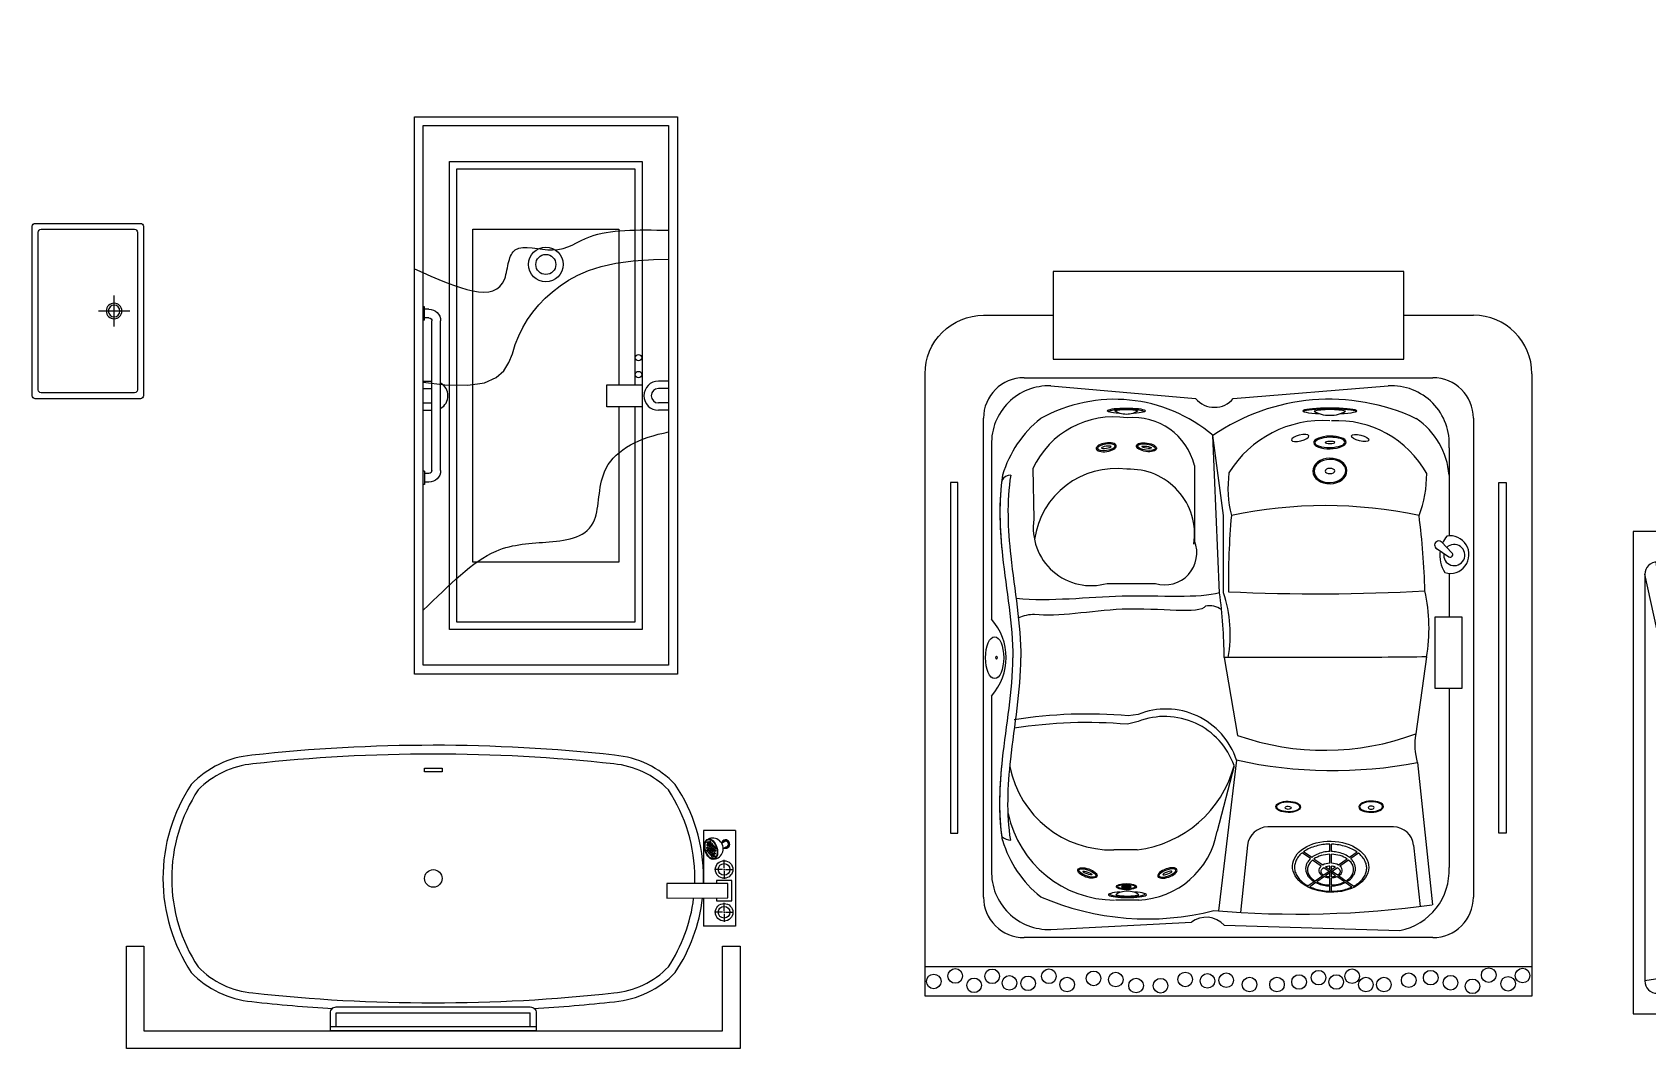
# Model space of a CAD drawing. Header units: millimetres. Extents: x 14385 to 129787, y 107826 to 186798.
# Drawn here: x 60319 to 65846, y 142706 to 146201 of the extents above; entities that cross this region are included whole.
import ezdxf

# ---------------------------------------------------------------- set-up
doc = ezdxf.new("R2010")
doc.units = ezdxf.units.MM
doc.header["$LTSCALE"] = 1000
doc.layers.add('FF-FIXT', color=31, linetype='Continuous')

# ---------------------------------------------------------------- blocks, each defined once
blk = doc.blocks.new('A$C73E2664A')
at = {"color": 8}
for p, q in [((0, -46.7), (0, -153.3)), ((-53.3, -100), (53.3, -100))]:
    blk.add_line(p, q, dxfattribs=at)
for points in [[(-290, -380), (290, -380, 0.414214), (300, -370), (300, -10, 0.414214), (290, 0), (-290, 0, 0.414214), (-300, -10), (-300, -370, 0.414214)], [(-270, -360), (270, -360, 0.414214), (280, -350), (280, -30, 0.414214), (270, -20), (-270, -20, 0.414214), (-280, -30), (-280, -350, 0.414214)]]:
    blk.add_lwpolyline(points, format="xyb", close=True)
for radius in [26.7, 20]:
    blk.add_circle((0, -100), radius, dxfattribs=at)
blk = doc.blocks.new('A$C255B5B22')
at = {"color": 33, "linetype": 'Continuous'}
for p, q in [((-307.7, -234, 0), (-341, 22)), ((276.8, -234, 0), (303, 22)), ((-327.7, -254, 0), (-379.5, -20)), ((296.8, -254, 0), (345, -20)), ((-327.7, -1404, 0), (-379.5, -1412)), ((-307.7, -1424, 0), (-341, -1454)), ((-31, -1613.7), (-31, -1393.7)), ((-7, -1613.7), (-7, -1393.7)), ((96, -1589.1), (96, -1388.2)), ((126, -1589.1), (126, -1388.2)), ((276.8, -1424, 0), (303, -1454)), ((296.8, -1404, 0), (345, -1412)), ((-31, -1593.7), (-94, -1593.7)), ((-31, -1553.4), (-80.8, -1553.4)), ((-31, -1571.4), (-80.8, -1571.4)), ((56, -1593.7), (-7, -1593.7)), ((99, -1604.7), (99, -1592.4)), ((123, -1604.7), (123, -1592.4)), ((-94, -1606.7), (-112, -1606.7)), ((-94, -1620.7), (-112, -1620.7)), ((56, -1633.7), (-94, -1633.7)), ((56, -1606.7), (74, -1606.7)), ((56, -1620.7), (74, -1620.7))]:
    blk.add_line(p, q, dxfattribs=at)
at = {"color": 39, "linetype": 'Continuous'}
for p, q in [((-19, -1254), (-19, -1374)), ((41, -1314), (-79, -1314))]:
    blk.add_line(p, q, dxfattribs=at)
blk.add_lwpolyline([(381, -1524), (381, 126), (-419, 126), (-419, -1524), (381, -1524)], close=True)
at = {"color": 33, "linetype": 'Continuous'}
blk.add_lwpolyline([(345, -1412), (345, -20, 0.414214), (303, 22), (-337.5, 22, 0.414214), (-379.5, -20), (-379.5, -1412, 0.414214), (-337.5, -1454), (303, -1454, 0.414214)], format="xyb", close=True, dxfattribs=at)
at = {"color": 33, "linetype": 'Continuous', "elevation": 0}
blk.add_lwpolyline([(276.8, -234), (-307.7, -234, 0.414214), (-327.7, -254), (-327.7, -1404, 0.414214), (-307.7, -1424), (276.8, -1424, 0.414214), (296.8, -1404), (296.8, -254, 0.414214)], format="xyb", close=True, dxfattribs=at)
at = {"color": 33, "linetype": 'Continuous'}
blk.add_lwpolyline([(345, -829), (365, -829), (365, -729), (345, -729)], dxfattribs=at)
for points in [[(-184, -1604.7), (-184, -1622.7), (-112, -1622.7), (-112, -1604.7)], [(146, -1604.7), (146, -1622.7), (74, -1622.7), (74, -1604.7)]]:
    blk.add_lwpolyline(points, close=True, dxfattribs=at)
blk.add_circle((-19, -1314), 45, dxfattribs=at)
at = {"color": 39, "linetype": 'Continuous'}
blk.add_circle((-19, -1314), 30, dxfattribs=at)
at = {"color": 33, "linetype": 'Continuous'}
for centre, radius, start, end in [((-19, -1393.7), 12, 0, 180), ((-94, -1613.7), 45, 77.1608, 168.463), ((-94, -1613.7), 20, 90, 154.1581), ((-94, -1613.7), 13, 212.579, 147.421), ((-94, -1613.7), 45, 26.3878, 69.7581), ((56, -1613.7), 45, 17.1462, 153.6122), ((56, -1613.7), 13, 32.579, 327.421), ((56, -1613.7), 20, 25.8419, 90), ((-94, -1613.7), 45, 191.537, 333.6122), ((-94, -1613.7), 20, 205.8419, 270), ((-94, -1613.7), 7, 270, 90), ((-19, -1613.7), 12, 180, 0), ((56, -1613.7), 45, 206.3878, 348.463), ((56, -1613.7), 7, 90, 270), ((56, -1613.7), 20, 270, 334.1581), ((111, -1612.9), 18, 228.8479, 327.0139), ((111, -1612.9), 15, 220.7926, 319.2074)]:
    blk.add_arc(centre, radius, start, end, dxfattribs=at)
at = {"color": 33, "linetype": 'Continuous', "extrusion": (0, 0, -1)}
for centre, major_axis, ratio, end_param in [((111, -1388.2), (15, 0), 0.366667, 9.424778), ((111, -1398.2), (-15, 0), 0.366667, 6.283185), ((111, -1467.7), (-15, 0), 0.366667, 6.283185), ((-80.8, -1562.4), (0, 9), 0.621041, 9.424778), ((111, -1589.1), (-15, 0), 0.366667, 6.283185)]:
    blk.add_ellipse(centre, major_axis=major_axis, ratio=ratio, start_param=3.141593, end_param=end_param, dxfattribs=at)
blk = doc.blocks.new('A$C136C1CFF')
for p, q in [((138.8, 1676.3), (1777.3, 1676.3)), ((240.4, 1592.9), (541.2, 1592.9)), ((669.5, 1592.9), (818.1, 1592.9)), ((1063.4, 1592.9), (1675.7, 1592.9)), ((0, 138.8), (0, 1537.4)), ((1916.1, 1537.4), (1916.1, 138.8)), ((71, 854.6), (27.8, 1385)), ((1873.4, 823.8), (1891.5, 1424.3)), ((27.8, 230.1), (70.9, 725.6)), ((1888.3, 230.1), (1863.6, 711.1)), ((229.1, 27.5), (826.2, 27.5)), ((1089.2, 27.5), (1687, 27.5)), ((1777.3, 0), (138.8, 0))]:
    blk.add_line(p, q)
at = {"color": 8}
for p, q in [((561.9, 1566.6), (598.8, 1602.6)), ((583.8, 1548.6), (612.5, 1592.5)), ((955.5, 1515.9), (1219, 1479)), ((1317, 1484.5), (1804, 1535.7)), ((1599.6, 1471.8), (1809.5, 1493.6)), ((1537.3, 1402.7), (1537.3, 972.5)), ((1623.7, 1278.6), (1641.9, 1252.2)), ((1627.3, 1283.3), (1645.6, 1256.5)), ((1647.1, 1244.6), (1667.7, 1214.6)), ((1650.6, 1249.3), (1671.1, 1219.6)), ((1722.4, 1240.2), (1704.7, 1214.4)), ((1725.4, 1234.8), (1707.4, 1208.5)), ((1740.1, 1265.9), (1724.7, 1243.4)), ((1742.9, 1260.2), (1727.7, 1238)), ((1621.5, 1184.8), (1596.3, 1184.8)), ((1621.5, 1190.4), (1596.4, 1190.4)), ((1661.4, 1190.4), (1630.9, 1190.4)), ((1661.4, 1184.8), (1630.9, 1184.8)), ((1684.4, 1190.4), (1671.8, 1190.4)), ((1684.4, 1184.8), (1671.8, 1184.8)), ((1674.5, 1204.8), (1684.4, 1190.4)), ((1684.4, 1184.8), (1674.5, 1170.5)), ((1677.1, 1210.8), (1689.7, 1192.5)), ((1689.7, 1182.7), (1677.1, 1164.4)), ((1688.2, 1190.4), (1686.3, 1187.6)), ((1686.3, 1187.6), (1688.2, 1184.8)), ((1691.1, 1190.4), (1688.2, 1190.4)), ((1691.1, 1184.8), (1688.2, 1184.8)), ((1702.2, 1210.8), (1689.7, 1192.5)), ((1689.7, 1182.7), (1702.2, 1164.4)), ((1691.1, 1190.4), (1693, 1187.6)), ((1693, 1187.6), (1691.1, 1184.8)), ((1704.8, 1204.8), (1694.9, 1190.4)), ((1707.5, 1190.4), (1694.9, 1190.4)), ((1694.9, 1184.8), (1704.8, 1170.5)), ((1707.5, 1184.8), (1694.9, 1184.8)), ((1704.7, 1160.8), (1722.7, 1134.6)), ((1707.4, 1166.7), (1725.7, 1140.1)), ((1736, 1190.4), (1710.9, 1190.4)), ((1736, 1184.8), (1710.9, 1184.8)), ((1757.6, 1190.4), (1739.1, 1190.4)), ((1757.5, 1184.8), (1739.2, 1184.8)), ((1641.8, 1122.9), (1622.6, 1095)), ((1645.6, 1118.6), (1626.2, 1090.4)), ((1667.7, 1160.7), (1647.1, 1130.6)), ((1671.1, 1155.7), (1650.6, 1125.9)), ((1724.9, 1131.4), (1739, 1110.9)), ((1727.9, 1136.8), (1741.9, 1116.6)), ((1599.6, 903.4), (1830, 879.4)), ((957.3, 823.6), (1224.1, 869.5)), ((1308.3, 865.4), (1824.9, 803.8)), ((1327.6, 857.5), (1551.5, 799.3)), ((471.7, 821.1), (197.9, 785.2)), ((735.8, 807.7), (197.9, 785.2)), ((735.8, 821.5), (471.7, 821.1)), ((300.5, 721.5), (560.6, 721.5)), ((703.8, 423.1), (703.8, 588.2)), ((1152.3, 529), (1157, 495)), ((1176.4, 529), (1186, 492.3)), ((1615.8, 526.3), (1615.8, 446)), ((1787.5, 532.5), (1787.5, 452.1)), ((311.1, 169.2), (484.1, 172.3))]:
    blk.add_line(p, q, dxfattribs=at)
blk.add_lwpolyline([(818.1, 1636.9), (1063.4, 1636.9), (1063.4, 1545.9), (818.1, 1545.9)], close=True)
for centre, radius, start, end in [((138.8, 1537.4), 138.8, 90, 180), ((1777.3, 1537.4), 138.8, 0, 90), ((225.1, 1395.9), 197.6, 85.5482, 183.1756), ((1687, 1385), 208.3, 10.8729, 93.1154), ((17.5, 790.2), 83.8, 309.6348, 50.2789), ((1930.1, 762.1), 83.8, 132.5583, 217.4693), ((224.3, 224), 196.6, 178.2099, 271.3925), ((1691.9, 223.8), 196.4, 268.56, 1.8375), ((138.8, 138.8), 138.8, 180, 270), ((1777.3, 138.8), 138.8, 270, 0), ((957.7, -121.5), 198.7, 48.5567, 131.4433)]:
    blk.add_arc(centre, radius, start, end)
at = {"color": 1}
for centre, radius, start, end in [((605.3, 1596.9), 64.3, 343.8092, 190.5261), ((608.7, 1665.4), 104.3, 230.3207, 245.6865), ((608.7, 1665.4), 104.3, 261.2016, 304.0146)]:
    blk.add_arc(centre, radius, start, end, dxfattribs=at)
at = {"color": 8}
for centre, radius, start, end in [((606.7, 1610.7), 36.2, 260.941, 224.7729), ((605.4, 1597.2), 8.49, 326.818, 140.5548), ((351.5, 1339.1), 254.5, 94.1251, 146.1887), ((572.9, 1557.6), 14.2, 127.9156, 333.0813), ((497.4, 1209.8), 350.2, 118.9155, 183.2197), ((333, 1135.8), 380.6, 68.6269, 90.7425), ((790, -959.1), 2469.9, 91.396, 97.4027), ((858.2, 940), 584.3, 80.2365, 102.6974), ((-6088.6, 1145.4), 6828.1, 357.41846, 3.06132), ((-1563.3, 1073.3), 3398.9, 355.1875, 7.8175), ((773.9, 1183.2), 700.1, 154.8568, 214.6447), ((1964.5, 1169.2), 1526.9, 167.8628, 192.1372), ((1256, 1709.1), 233.1, 260.8668, 285.1984), ((378.6, 1167.2), 896.3, 340.6008, 20.3568), ((-193.3, 1196.3), 1537.5, 347.5748, 10.8035), ((1606.8, 1402.7), 69.4, 95.9241, 180), ((520.4, 1158.7), 373.6, 175.9384, 238.6134), ((1606.8, 972.5), 69.4, 180, 264.0489), ((377.3, 1216.6), 380.3, 262.2171, 284.3719), ((701.1, 3350.7), 2513, 264.7633, 270.7182), ((878.2, 388.8), 455.5, 79.991, 108.2164), ((1387.4, 624.4), 253.7, 108.1689, 202.084), ((1410.9, 620.1), 251.6, 109.34, 201.2331), ((1224.9, 477.2), 394, 7.1614, 74.8885), ((591.5, 449), 517.7, 139.4936, 209.3106), ((972.8, -944.2), 1767.9, 90.5019, 97.7055), ((855.1, 772.3), 74.6, 146.2247, 189.8998), ((1504.3, 519.9), 283.3, 1.8378, 80.4247), ((934.2, 561.3), 917.9, 336.5141, 14.3093), ((350.5, 513.3), 214.1, 103.4928, 185.8329), ((535.6, 499.7), 222.6, 81.3393, 182.4547), ((599.8, 620.9), 109, 342.5577, 112.1795), ((436.9, 444.8), 303, 171.1278, 245.4648), ((591.7, 453), 281, 172.41, 262.2998), ((2765, 354.7), 1614.1, 175.0139, 188.9104), ((2794.2, 354.7), 1614.1, 175.109, 188.9106), ((1260.7, 438.3), 355.2, 281.5569, 1.2313), ((1414.2, 449.7), 373.3, 281.9326, 359.8371), ((513.4, 368.3), 198.2, 261.5175, 16.0633), ((441.5, 434.4), 384.6, 218.3853, 253.6443), ((951.9, 176), 141.8, 180.5317, 203.5164), ((1474.6, 434.4), 384.6, 286.3557, 321.6147), ((367.9, 93.1), 34.6, 180.074, 241.5306), ((1535.3, 95), 47.6, 318.7079, 357.7476)]:
    blk.add_arc(centre, radius, start, end, dxfattribs=at)
at = {"color": 8, "extrusion": (0, 0, -1)}
for centre, major_axis, ratio in [((1467.9, 1326.3), (-0.9, 41.9), 0.460883), ((1471.1, 1326.3), (-0.21, 9.99), 0.538836), ((221.4, 1185.2), (-1.2, 55.5), 0.388946), ((221.4, 1185.2), (-1.1, 51.4), 0.339396), ((319.1, 1185.2), (-1.2, 58.3), 0.750702), ((221.4, 1185.2), (-0.4, 16.7), 0.213137), ((319.1, 1185.2), (-0.4, 16.7), 0.538836), ((206.3, 1083.1), (-7.3, 29.7), 0.343529), ((1694.9, 629.2), (11.3, -32.8), 0.422306), ((1694.9, 629.2), (10, -28.9), 0.343529), ((1694.9, 629.2), (5.4, -15.7), 0.213137), ((1741.8, 489), (0, 16.7), 0.036863), ((237.9, 419.8), (-5.2, 34.3), 0.422306), ((237.9, 419.8), (-4.5, 30.2), 0.343529), ((237.9, 419.8), (-2.5, 16.5), 0.213137)]:
    blk.add_ellipse(centre, major_axis=major_axis, ratio=ratio, dxfattribs=at)
for centre, major_axis, ratio, start_param, end_param in [((1467.9, 1326.3), (0.8, -39.4), 0.427252, -3.141592653589793, 3.141592653589793), ((319.1, 1185.2), (1.2, -54.1), 0.732181, -3.141592653589793, 3.141592653589793), ((113.3, 488.8), (0, 64.9), 0.149175, 1.957663, 7.467115), ((116.4, 488.8), (0, 60.8), 0.159277, 3.115456, 6.309322)]:
    blk.add_ellipse(centre, major_axis=major_axis, ratio=ratio, start_param=start_param, end_param=end_param, dxfattribs=at)
at = {"color": 8}
for centre, major_axis, ratio, start_param, end_param in [((113.7, 1185), (0, 92.5), 0.104653, -1.183929, 4.325522), ((116.8, 1185), (0, 92), 0.105182, 0.148058, 2.993535), ((1683.4, 1187.4), (0.3, -78.9), 0.666516, 8.583775, 10.091616), ((1683.4, 1187.4), (0.3, -78.9), 0.666516, 10.181283, 10.954511), ((1686.2, 1187.6), (0, -40.3), 0.616258, 8.582029, 10.079737), ((1683.4, 1187.4), (0.3, -78.9), 0.666516, 7.889172, 8.494471), ((1683.4, 1187.4), (0.3, -78.9), 0.666516, 4.74169, 5.512882), ((1686.2, 1187.6), (0, -40.3), 0.616258, 10.262086, 10.926539), ((1686.2, 1187.6), (0, -40.3), 0.616258, 4.781398, 5.445858), ((1686.2, 1187.6), (0, -40.3), 0.616258, 5.628206, 7.125955), ((1686.2, 1187.6), (0, -40.3), 0.616258, 7.923017, 8.39968), ((1686.2, 1187.6), (0, -40.3), 0.616258, 7.308303, 7.784973), ((1683.4, 1187.4), (0.3, -78.9), 0.666516, 7.20879, 7.818809), ((1683.4, 1187.4), (0.3, -78.9), 0.666516, 5.602186, 7.119124), ((1468.5, 1042.5), (0.7, 39.4), 0.427252, -3.141592653589793, 3.141592653589793), ((1769.2, 492.3), (0, 64.9), 0.149175, 1.957663, 7.467115), ((1766.1, 492.3), (0, 60.8), 0.159277, 3.115456, 6.309322)]:
    blk.add_ellipse(centre, major_axis=major_axis, ratio=ratio, start_param=start_param, end_param=end_param, dxfattribs=at)
for centre, major_axis, ratio in [((206.3, 1289.1), (-7.3, -29.7), 0.343529), ((1673.5, 1187.6), (2.8, 130.5), 0.670849), ((1468.5, 1042.5), (-0.7, -41.9), 0.460883), ((1471.7, 1042.5), (-0.17, -10), 0.538836), ((237.9, 557.8), (-5.2, -34.3), 0.422306), ((237.9, 557.8), (-4.5, -30.2), 0.343529), ((237.9, 557.8), (-2.5, -16.5), 0.213137), ((1741.8, 489), (0, 34.7), 0.302306), ((1741.8, 489), (0, 30.5), 0.21846), ((1694.9, 355.4), (11.3, 32.8), 0.422306), ((1694.9, 355.4), (10, 28.9), 0.343529), ((1694.9, 355.4), (5.4, 15.7), 0.213137), ((958.1, 38.1), (-71.7, 0), 0.432563), ((958.1, 44.5), (-5.48, 0), 0.328863)]:
    blk.add_ellipse(centre, major_axis=major_axis, ratio=ratio, dxfattribs=at)
at = {"color": 1}
for centre, major_axis, ratio, start_param, end_param in [((120.4, 1185), (0, 63), 0.179482, 0.56696, 2.574633), ((91.4, 1185), (0, 67.7), 0.548667, 3.808143, 5.616635), ((1794.3, 492.3), (0, 53.6), 0.692803, 0.738023, 2.40357), ((1762.5, 492.3), (0, 49.9), 0.226632, 3.795032, 5.629746)]:
    blk.add_ellipse(centre, major_axis=major_axis, ratio=ratio, start_param=start_param, end_param=end_param, dxfattribs=at)
at = {"color": 1, "extrusion": (0, 0, -1)}
for centre, major_axis, ratio, start_param, end_param in [((120, 488.8), (0, 49.9), 0.226632, 3.795032, 5.629746), ((88.2, 488.8), (0, 53.6), 0.692803, 0.738023, 2.40357)]:
    blk.add_ellipse(centre, major_axis=major_axis, ratio=ratio, start_param=start_param, end_param=end_param, dxfattribs=at)
at = {"color": 8}
for points, knots in [([(955.5, 1515.9), (956.5, 1433.4), (958.4, 1171.7), (957.7, 910.1), (957.3, 823.6)], [21.236538, 21.236538, 21.236538, 21.236538, 302.344591, 586.510179, 586.510179, 586.510179, 586.510179]), ([(1623.7, 1278.6), (1619.9, 1273.3), (1616.3, 1267.5), (1609.9, 1254.5), (1607, 1247.4), (1602.2, 1232.5), (1600.3, 1224.6), (1597.6, 1208.5), (1596.7, 1200.3), (1596.4, 1191.5), (1596.4, 1190.9), (1596.4, 1190.4)], [7.0518727, 7.0518727, 7.0518727, 7.0518727, 7.240757, 7.240757, 7.4380894, 7.4380894, 7.6354219, 7.6354219, 7.8327544, 7.8327544, 7.8456311, 7.8456311, 7.8456311, 7.8456311]), ([(1740.1, 1265.9), (1738.5, 1269), (1736.8, 1271.9), (1731.3, 1280.5), (1727.3, 1285.7), (1718.6, 1294.7), (1714, 1298.6), (1704.4, 1304.7), (1699.5, 1307.1), (1689.6, 1310.2), (1684.6, 1311), (1679.6, 1311.2), (1675.2, 1311.2), (1670.9, 1310.8), (1661.5, 1308.6), (1656.5, 1306.7), (1646.6, 1301.4), (1641.8, 1297.9), (1633.8, 1290.7), (1630.4, 1287.2), (1627.3, 1283.3)], [5.401516, 5.401516, 5.401516, 5.401516, 5.496218, 5.496218, 5.693551, 5.693551, 5.890883, 5.890883, 6.088216, 6.088216, 6.283185, 6.283185, 6.283185, 6.451427, 6.451427, 6.64876, 6.64876, 6.846092, 6.846092, 6.994929, 6.994929, 6.994929, 6.994929]), ([(1724.7, 1243.4), (1723, 1246.2), (1721.2, 1248.8), (1715.1, 1256.7), (1710.3, 1261.2), (1701.5, 1267), (1697.8, 1268.9), (1690.2, 1271.5), (1686.3, 1272.3), (1678.3, 1272.7), (1674.4, 1272.4), (1666.6, 1270.5), (1662.8, 1269), (1655.6, 1265.1), (1652.1, 1262.6), (1647.8, 1258.7), (1646.7, 1257.7), (1645.6, 1256.5)], [8.583922, 8.583922, 8.583922, 8.583922, 8.714714, 8.714714, 9.003074, 9.003074, 9.194894, 9.194894, 9.386715, 9.386715, 9.578536, 9.578536, 9.770356, 9.770356, 9.962177, 9.962177, 10.028948, 10.028948, 10.028948, 10.028948]), ([(1641.9, 1252.2), (1641.2, 1251.5), (1640.6, 1250.6), (1635.9, 1244.3), (1632.4, 1238), (1626.8, 1224.3), (1624.7, 1216.9), (1622.3, 1203.1), (1621.6, 1196.8), (1621.5, 1190.4)], [10.1109666, 10.1109666, 10.1109666, 10.1109666, 10.1539974, 10.1539974, 10.4401868, 10.4401868, 10.7263762, 10.7263762, 10.9562387, 10.9562387, 10.9562387, 10.9562387]), ([(1702.2, 1210.8), (1701.6, 1211.9), (1701, 1212.9), (1699.3, 1215.4), (1698.2, 1216.7), (1695.9, 1218.7), (1694.8, 1219.4), (1692.7, 1220.5), (1691.7, 1220.8), (1689.7, 1221), (1688.7, 1221), (1686.7, 1220.5), (1685.7, 1220.1), (1683.5, 1218.7), (1682.4, 1217.8), (1680.1, 1215.5), (1679, 1214.1), (1677.7, 1211.9), (1677.4, 1211.4), (1677.1, 1210.8)], [8.571797, 8.571797, 8.571797, 8.571797, 8.702439, 8.702439, 8.918239, 8.918239, 9.13404, 9.13404, 9.34984, 9.34984, 9.565641, 9.565641, 9.781441, 9.781441, 9.997242, 9.997242, 10.213042, 10.213042, 10.277758, 10.277758, 10.277758, 10.277758]), ([(1739.1, 1190.4), (1739, 1197.3), (1738.2, 1204.3), (1735.3, 1218.6), (1733.1, 1226), (1729.3, 1234.6), (1728.5, 1236.3), (1727.7, 1238)], [7.8870765, 7.8870765, 7.8870765, 7.8870765, 8.137995, 8.137995, 8.4263545, 8.4263545, 8.5010498, 8.5010498, 8.5010498, 8.5010498]), ([(1757.6, 1190.4), (1757.5, 1196.9), (1757.2, 1203.5), (1755.6, 1218), (1754.2, 1226), (1750.3, 1241.4), (1747.9, 1248.7), (1744.3, 1257.1), (1743.6, 1258.7), (1742.9, 1260.2)], [4.7481895, 4.7481895, 4.7481895, 4.7481895, 4.9042208, 4.9042208, 5.1015533, 5.1015533, 5.2988857, 5.2988857, 5.343851, 5.343851, 5.343851, 5.343851]), ([(1596.3, 1184.8), (1596.3, 1179), (1596.6, 1173.1), (1598, 1159.1), (1599.3, 1151.1), (1603, 1135.7), (1605.4, 1128.3), (1611, 1114.4), (1614.3, 1107.9), (1619.4, 1099.5), (1621, 1097.2), (1622.6, 1095)], [1.6065883, 1.6065883, 1.6065883, 1.6065883, 1.7469015, 1.7469015, 1.944234, 1.944234, 2.1415664, 2.1415664, 2.3388989, 2.3388989, 2.4198243, 2.4198243, 2.4198243, 2.4198243]), ([(1621.5, 1184.8), (1621.7, 1177.2), (1622.5, 1169.6), (1625.7, 1154.7), (1628.1, 1147.4), (1634, 1134.2), (1637.7, 1128.2), (1641.8, 1122.9)], [4.7398894, 4.7398894, 4.7398894, 4.7398894, 5.0155698, 5.0155698, 5.3017592, 5.3017592, 5.5833731, 5.5833731, 5.5833731, 5.5833731]), ([(1674.5, 1204.8), (1674, 1203.2), (1673.5, 1201.6), (1672.6, 1197.5), (1672.2, 1195), (1671.9, 1191.8), (1671.9, 1191.1), (1671.8, 1190.4)], [10.4931247, 10.4931247, 10.4931247, 10.4931247, 10.6446433, 10.6446433, 10.8604437, 10.8604437, 10.918299, 10.918299, 10.918299, 10.918299]), ([(1671.8, 1184.8), (1671.9, 1183.9), (1672, 1183), (1672.4, 1178.6), (1673, 1175.3), (1674.1, 1171.6), (1674.3, 1171), (1674.5, 1170.5)], [4.7896346, 4.7896346, 4.7896346, 4.7896346, 4.8680276, 4.8680276, 5.1587968, 5.1587968, 5.2148134, 5.2148134, 5.2148134, 5.2148134]), ([(1677.1, 1164.4), (1677.2, 1164.3), (1677.3, 1164.1), (1678.4, 1162.1), (1679.5, 1160.5), (1681.9, 1157.8), (1683.1, 1156.8), (1685.2, 1155.4), (1686.1, 1155), (1687.9, 1154.4), (1688.7, 1154.3), (1689.6, 1154.3), (1689.6, 1154.3), (1689.7, 1154.3), (1690.4, 1154.3), (1691.2, 1154.4), (1692.8, 1154.8), (1693.6, 1155.2), (1695.3, 1156.2), (1696.2, 1156.8), (1698, 1158.4), (1698.9, 1159.4), (1700.6, 1161.6), (1701.4, 1162.9), (1702.2, 1164.3), (1702.2, 1164.4), (1702.2, 1164.4)], [5.430182, 5.430182, 5.430182, 5.430182, 5.449566, 5.449566, 5.676407, 5.676407, 5.903248, 5.903248, 6.08892, 6.08892, 6.274591, 6.274591, 6.283185, 6.283185, 6.283185, 6.452827, 6.452827, 6.622469, 6.622469, 6.792111, 6.792111, 6.961753, 6.961753, 7.131395, 7.131395, 7.136188, 7.136188, 7.136188, 7.136188]), ([(1707.5, 1190.4), (1707.3, 1193.4), (1706.9, 1196.3), (1706, 1201.1), (1705.4, 1203), (1704.8, 1204.8)], [7.931257, 7.931257, 7.931257, 7.931257, 8.1787577, 8.1787577, 8.3564272, 8.3564272, 8.3564272, 8.3564272]), ([(1704.8, 1170.5), (1705, 1170.9), (1705.1, 1171.3), (1706.1, 1174.5), (1706.7, 1177.5), (1707.3, 1181.9), (1707.4, 1183.4), (1707.5, 1184.8)], [7.3515543, 7.3515543, 7.3515543, 7.3515543, 7.3932358, 7.3932358, 7.6550764, 7.6550764, 7.7767354, 7.7767354, 7.7767354, 7.7767354]), ([(1727.9, 1136.8), (1728.7, 1138.4), (1729.5, 1140.1), (1733.2, 1148.6), (1735.4, 1155.9), (1738.3, 1170.5), (1739, 1177.7), (1739.2, 1184.8)], [7.2017819, 7.2017819, 7.2017819, 7.2017819, 7.2729162, 7.2729162, 7.5612758, 7.5612758, 7.8202405, 7.8202405, 7.8202405, 7.8202405]), ([(1741.9, 1116.6), (1744.9, 1123), (1747.6, 1129.9), (1752.1, 1144.6), (1754, 1152.5), (1756.5, 1168.6), (1757.3, 1176.7), (1757.5, 1184.8)], [4.123455, 4.123455, 4.123455, 4.123455, 4.3122235, 4.3122235, 4.5095559, 4.5095559, 4.704047, 4.704047, 4.704047, 4.704047]), ([(1626.2, 1090.4), (1627.4, 1088.9), (1628.6, 1087.5), (1634.2, 1081.5), (1638.8, 1077.6), (1648.3, 1071.2), (1653.2, 1068.7), (1663.1, 1065.3), (1668.2, 1064.3), (1678.3, 1063.9), (1683.4, 1064.4), (1693.5, 1067), (1698.6, 1069.1), (1708.4, 1074.6), (1713.2, 1078.2), (1722.3, 1086.7), (1726.6, 1091.6), (1733.6, 1101.4), (1736.4, 1106), (1739, 1110.9)], [2.478003, 2.478003, 2.478003, 2.478003, 2.536231, 2.536231, 2.733564, 2.733564, 2.930896, 2.930896, 3.128229, 3.128229, 3.325561, 3.325561, 3.522894, 3.522894, 3.720226, 3.720226, 3.917559, 3.917559, 4.066939, 4.066939, 4.066939, 4.066939]), ([(1645.6, 1118.6), (1648.9, 1115.1), (1652.5, 1112.1), (1659.8, 1107.4), (1663.5, 1105.6), (1671.1, 1103.1), (1675, 1102.4), (1679.5, 1102.2), (1680.1, 1102.2), (1680.7, 1102.2), (1683.4, 1102.2), (1686.2, 1102.5), (1692.8, 1103.8), (1696.5, 1105.2), (1703.8, 1108.8), (1707.2, 1111.2), (1713.7, 1116.7), (1716.7, 1119.8), (1721.4, 1125.9), (1723.3, 1128.6), (1724.9, 1131.4)], [5.665158, 5.665158, 5.665158, 5.665158, 5.874138, 5.874138, 6.064672, 6.064672, 6.255207, 6.255207, 6.283185, 6.283185, 6.283185, 6.416127, 6.416127, 6.605603, 6.605603, 6.79508, 6.79508, 6.984557, 6.984557, 7.118611, 7.118611, 7.118611, 7.118611]), ([(735.8, 807.7), (757, 738.1), (733, 490.2), (767.3, 232), (755.7, 111.5)], [13.039507, 13.039507, 13.039507, 13.039507, 301.952054, 562.686008, 562.686008, 562.686008, 562.686008]), ([(781.6, 759.9), (811.5, 738.1), (767.3, 501.3), (821.2, 253.7), (810.1, 174.7)], [13.039507, 13.039507, 13.039507, 13.039507, 301.952054, 538.310817, 538.310817, 538.310817, 538.310817]), ([(333.2, 93.1), (424.3, 78.6), (635.8, 88.4), (842.9, 127.7), (958.1, 127.9)], [118.349135, 118.349135, 118.349135, 118.349135, 318.349135, 569.604117, 569.604117, 569.604117, 569.604117]), ([(1582.9, 93.1), (1491.8, 78.6), (1280.3, 88.4), (1073.2, 127.7), (958.1, 127.9)], [118.349135, 118.349135, 118.349135, 118.349135, 318.349135, 569.604117, 569.604117, 569.604117, 569.604117]), ([(333.2, 65.3), (424.3, 50.9), (635.8, 60.6), (842.9, 99.9), (958.1, 100.1)], [118.349135, 118.349135, 118.349135, 118.349135, 318.349135, 569.604117, 569.604117, 569.604117, 569.604117]), ([(351.4, 62.7), (436.7, 51.5), (641.9, 61.8), (842.9, 99.9), (958.1, 100.1)], [131.595762, 131.595762, 131.595762, 131.595762, 318.349135, 569.604117, 569.604117, 569.604117, 569.604117]), ([(1582.9, 65.3), (1491.8, 50.9), (1280.3, 60.6), (1073.2, 99.9), (958.1, 100.1)], [118.349135, 118.349135, 118.349135, 118.349135, 318.349135, 569.604117, 569.604117, 569.604117, 569.604117]), ([(1571.1, 63.6), (1483.7, 51.3), (1276.3, 61.4), (1073.2, 99.9), (958.1, 100.1)], [126.97795, 126.97795, 126.97795, 126.97795, 318.349135, 569.604117, 569.604117, 569.604117, 569.604117])]:
    blk.add_open_spline(points, degree=3, knots=knots, dxfattribs=at)
blk = doc.blocks.new('TOWEL ROD')
at = {"layer": 'FF-FIXT'}
for p, q in [((10, 296.1), (25, 296.1)), ((25, 258.6), (25, 303.6)), ((25, 303.6), (30, 303.6)), ((-30, -256.1), (-30, 256.1)), ((0, -256.1), (0, 256.1)), ((10, 266.1), (25, 266.1)), ((25, 258.6), (30, 258.6)), ((10, -266.1), (25, -266.1)), ((25, -258.6), (25, -303.6)), ((25, -258.6), (30, -258.6)), ((10, -296.1), (25, -296.1)), ((25, -303.6), (30, -303.6))]:
    blk.add_line(p, q, dxfattribs=at)
for centre, radius, start, end in [((10, 256.1), 40, 90, 180), ((10, 256.1), 10, 90, 180.0206), ((10, -256.1), 40, 180, 270), ((10, -256.1), 10, 180, 270)]:
    blk.add_arc(centre, radius, start, end, dxfattribs=at)
blk = doc.blocks.new('tub-overflow')
blk.add_lwpolyline([(-1093.7, -1629.2), (-441.4, 162.8), (404.2, -145), (-248, -1937)], close=True)
at = {"color": 33}
for points in [[(-1055.2, -1611.3), (-423.5, 124.3), (365.7, -162.9), (-266, -1898.5)], [(-161.4, -994.8), (-135.7, -924.3), (-22.7, -965.5), (-48.3, -1035.9)]]:
    blk.add_lwpolyline(points, close=True, dxfattribs=at)
at = {"color": 35}
blk.add_lwpolyline([(-928.3, -1527.1), (-380.4, -21.7), (238.8, -247.1), (-309.1, -1752.5)], close=True, dxfattribs=at)
for points in [[(-71.8, -1027.4), (-324.1, -1720.4), (-896.2, -1512.2), (-365.4, -53.8), (206.8, -262), (-46.2, -956.9)], [(-123.5, -1008.6), (-305.6, -1509), (-774.4, -1338.3), (-384.5, -267.1), (84.3, -437.7), (-97.9, -938.1)], [(-722.7, -697.6), (-694.5, -707.8)], [(-748.2, -767.7), (-720, -778)], [(-731.2, -721.1), (-703, -731.3)], [(-756.7, -791.2), (-728.6, -801.5)]]:
    blk.add_lwpolyline(points, dxfattribs=at)
at = {"color": 8}
blk.add_lwpolyline([(-723.9, -701), (-657.5, -735.2), (-584.1, -763.1), (-527.2, -774.2), (-483.7, -771.7), (-450.6, -758.6), (-424.9, -738.2), (-403.6, -713.6), (-383.6, -687.9), (-362.4, -663.8), (-339.6, -641.7), (-315.2, -621.7), (-289.2, -603.7), (-261.7, -587.7), (-232.7, -573.7), (-202.2, -561.5), (-170.3, -551.3), (-136.8, -543.1), (-100.7, -537.5), (-60.9, -535.3), (-16, -537.2), (35.1, -544), (93.5, -556.5), (160.6, -575.4), (209.6, -592)], dxfattribs=at)
at = {"color": 33}
for points in [[(66.6, -984.8), (34, -973)], [(41.1, -1055), (8.5, -1043.1)], [(58, -1008.3), (25.4, -996.5)], [(32.5, -1078.5), (-0.1, -1066.6)]]:
    blk.add_lwpolyline(points, dxfattribs=at)
for centre, radius in [((-191.5, -465.9), 59.3), ((-191.5, -465.9), 34.3), ((-2.7, -874), 10.9), ((-22.5, -928.4), 10.9)]:
    blk.add_circle(centre, radius, dxfattribs=at)
at = {"color": 35}
for radius, start, end in [(49.8, 279.8792, 40.1208), (24.8, 339.9548, 340.0452)]:
    blk.add_arc((-706.6, -756.4), radius, start, end, dxfattribs=at)
at = {"color": 33}
for radius in [49.8, 24.8]:
    blk.add_arc((17, -1019.8), radius, 70, 250, dxfattribs=at)
at = {"color": 8}
for points, knots in [([(-618.9, -326.1), (-497.8, -443.9), (-380.7, -552.4), (-307.6, -408.4), (-257.3, -359.3), (-137.9, -458.2), (-3.8, -404.7), (141.3, -460.1), (243.2, -499.5)], [45.966601, 45.966601, 45.966601, 45.966601, 355.056605, 417.457413, 478.127536, 636.125341, 826.11861, 1105.392013, 1105.392013, 1105.392013, 1105.392013]), ([(-990.7, -1433.9), (-875.8, -1384.3), (-704.6, -1298.3), (-505, -1366), (-329.9, -1402.1), (-259.8, -1157.3), (-104.7, -1131.9), (1.4, -1147.2), (7.2, -1148)], [34.203029, 34.203029, 34.203029, 34.203029, 356.247475, 585.821376, 825.494292, 995.421805, 1216.425056, 1230.181322, 1230.181322, 1230.181322, 1230.181322])]:
    blk.add_open_spline(points, degree=3, knots=knots, dxfattribs=at)
at = {"extrusion": (0, 0, -1), "zscale": -1, "rotation": 19.99999999999811}
blk.add_blockref('TOWEL ROD', (711.4, -754.4), dxfattribs=at)

msp = doc.modelspace()

# ---------------------------------------------------------------- linework, layer by layer
at = {"layer": 'FF-FIXT'}
for p, q in [((65012, 145232.8), (65250, 145232.8)), ((63374, 142902.8), (63374, 145032.8)), ((65450, 145032.8), (65450, 142902.8)), ((62616.2, 143469.4), (62616.2, 143288.4)), ((62724.9, 143469.4), (62616.2, 143469.4)), ((62677.6, 143426.6), (62688.4, 143432.6)), ((62724.9, 143469.4), (62725, 143141.7)), ((62683.3, 143407.5), (62693.8, 143413.4)), ((62681.3, 143336.1), (62653.8, 143336.1)), ((62688.8, 143336.1), (62683.8, 143336.1)), ((62686.3, 143341.1), (62686.3, 143368.6)), ((62686.3, 143333.6), (62686.3, 143338.6)), ((62686.3, 143331.1), (62686.3, 143303.6)), ((62691.3, 143336.1), (62718.8, 143336.1)), ((62616.2, 143238.4), (62616.2, 143141.6)), ((62686.3, 143194.6), (62686.3, 143222.1)), ((62681.3, 143189.6), (62653.8, 143189.5)), ((62688.8, 143189.6), (62683.8, 143189.6)), ((62686.3, 143192.1), (62686.3, 143187.1)), ((62686.3, 143184.6), (62686.4, 143157.1)), ((62691.3, 143189.6), (62718.8, 143189.6)), ((62725, 143141.7), (62616.2, 143141.6)), ((65450, 143002.8), (63374, 143002.8)), ((65450, 142902.8), (63374, 142902.8)), ((61359.1, 142798.5), (61359.1, 142845.5)), ((62023.1, 142798.5), (62023.1, 142845.5)), ((61339.1, 142798.5), (62043.1, 142798.5)), ((61339.1, 142785.5), (62043.1, 142785.5)), ((61361.2, 142785.5), (61421.2, 142785.5)), ((61961.1, 142785.5), (62021.1, 142785.5))]:
    msp.add_line(p, q, dxfattribs=at)
for points in [[(65012, 145082.8), (65012, 145382.8), (63812, 145382.8), (63812, 145082.8)], [(63486.4, 144660.8), (63461.4, 144660.8), (63461.4, 143460.8), (63486.4, 143460.8)], [(65337.5, 144660.8), (65362.5, 144660.8), (65362.5, 143460.8), (65337.5, 143460.8)], [(61721.1, 143670.7), (61661, 143670.7), (61661, 143682.6), (61721.1, 143682.6)], [(62490.5, 143238.4), (62698.9, 143238.5), (62698.9, 143288.5), (62490.5, 143288.4), (62490.5, 143238.4)], [(62681.1, 142783.5), (62681.1, 143073.5), (62741.1, 143073.5), (62741.1, 142723.5), (60641.1, 142723.5), (60641.1, 143073.5), (60701.1, 143073.5), (60701.1, 142783.5)]]:
    msp.add_lwpolyline(points, close=True, dxfattribs=at)
for points in [[(63374, 145032.8), (63374, 145032.8, -0.414214), (63574, 145232.8), (63812, 145232.8)], [(62615.9, 143288.4, 0.007349), (62616.2, 143305.5, 0.147518), (62519.2, 143627, 0.181401), (62311.4, 143727.2, 0.054588), (61070.5, 143727.1, 0.181101), (60863.1, 143627, 0.147871), (60766.1, 143304.7, 0.14728), (60863.1, 142983.8, 0.181101), (61070.5, 142883.7, 0.012219), (61348, 142860.1, 0.012219)], [(62586, 143289.3, 0.007349), (62586.2, 143305.5, 0.146275), (62495.7, 143608.1, 0.179364), (62308.4, 143697.3, 0.054613), (61073.5, 143697.3, 0.179051), (60886.6, 143608.1, 0.146628), (60796.1, 143304.7, 0.146037), (60886.6, 143002.6, 0.179051), (61073.5, 142913.5, 0.054613), (62308.4, 142913.5, 0.179364), (62495.7, 143002.6, 0.114798), (62582, 143237.2, 0.114798)], [(62034.3, 142860.1, 0.0122), (62311.4, 142883.6, 0.181401), (62519.2, 142983.8, 0.11821), (62612.3, 143238.4)], [(61339.1, 142785.5), (61339.1, 142845.5, -0.414214), (61359.1, 142865.5), (62023.1, 142865.5, -0.414214), (62043.1, 142845.5), (62043.1, 142785.5)]]:
    msp.add_lwpolyline(points, format="xyb", dxfattribs=at)
for points in [[(62659.9, 143238.4), (62659.9, 143228.4), (62712.8, 143228.5), (62712.8, 143298.5), (62659.8, 143298.4), (62659.8, 143298.4), (62659.9, 143288.4)], [(61359.1, 142845.5), (62023.1, 142845.5)]]:
    msp.add_lwpolyline(points, dxfattribs=at)
for centre, radius in [((61691.1, 143305.4), 30), ((62686.3, 143336.1), 30), ((62686.3, 143336.1), 20), ((62686.3, 143189.6), 30), ((62686.3, 143189.6), 20), ((63477, 142971.6, 0.1), 25), ((63603.4, 142970.4), 25), ((63797.4, 142970.5), 25), ((63950.2, 142963.4), 25), ((64720.1, 142965.8), 25), ((64835.1, 142970.7), 25), ((65103.9, 142965.7), 25), ((65302.4, 142974.4), 25), ((65418.2, 142973.1), 25), ((63403.7, 142952.8), 25), ((63541.7, 142939.6), 25), ((63662.5, 142947.8), 25), ((63726.4, 142946.4), 25), ((63859.9, 142942.4), 25), ((64026.4, 142959.2), 25), ((64095.7, 142938.7), 25), ((64179.6, 142938.2), 25), ((64263.9, 142959.7), 25), ((64340.1, 142954.7), 25), ((64404.2, 142957.2), 25), ((64484, 142942.4), 25), ((64578, 142942.4), 25), ((64653.5, 142951), 25), ((64780.5, 142951), 25), ((64882, 142942.3), 25), ((64943.6, 142942.3), 25), ((65028.7, 142957.1), 25), ((65171.7, 142948.5), 25), ((65246.9, 142936.2), 25), ((65368.9, 142944.8), 25)]:
    msp.add_circle(centre, radius, dxfattribs=at)
for centre, radius, start, end in [((65250, 145032.8), 200, 0, 90), ((62646.8, 143407), 36.5, 277.5978, 115.3279), ((62691.1, 143423), 14.3, 252.3223, 163.7646), ((62691.1, 143423), 11.5, 266.8723, 151.7515), ((62691.1, 143423), 10, 285.7001, 105.7001)]:
    msp.add_arc(centre, radius, start, end, dxfattribs=at)
msp.add_ellipse((62641.6, 143405.5), major_axis=(-10.4, 34.6), ratio=0.580788, start_param=1.570796326793652, end_param=7.853981633973238, dxfattribs=at)
for centre in [(62630.8, 143427.9), (62637.5, 143430.3), (62628.8, 143400.4), (62629.4, 143409.4), (62630.3, 143419.2), (62635.2, 143393.8), (62635.3, 143403.1), (62636.8, 143412.7), (62637, 143421.6), (62640.8, 143386.8), (62641.7, 143405.4), (62641.9, 143396.6), (62643, 143423.8), (62643.2, 143415.1), (62646.3, 143379.7), (62647.6, 143389.1), (62648.1, 143407.6), (62648.6, 143398.9), (62649.5, 143417.2), (62653, 143382.1), (62653.9, 143391.3), (62655, 143401.1), (62655.2, 143410.2)]:
    msp.add_ellipse(centre, major_axis=(-1.02, 3.31), ratio=0.619044, dxfattribs=at)
msp.add_open_spline([(62651.4, 143372.8), (62652.6, 143373.2), (62653.8, 143373.8), (62656, 143375.5), (62657, 143376.6), (62658.8, 143379.3), (62659.6, 143380.9), (62660.9, 143384.4), (62661.4, 143386.4), (62662, 143390.7), (62662.2, 143393), (62662.1, 143397.7), (62661.9, 143400.2), (62661.2, 143405.2), (62660.7, 143407.7), (62659, 143413.5), (62657.8, 143416.7), (62654.9, 143422.7), (62653.2, 143425.5), (62649.5, 143430.4), (62647.5, 143432.4), (62643.9, 143435.4), (62642.3, 143436.4), (62639.1, 143437.9), (62637.5, 143438.3), (62634.6, 143438.7), (62633.2, 143438.5), (62630.5, 143437.8), (62629.3, 143437.1), (62627, 143435.3), (62625.9, 143434.1), (62624.1, 143431.2), (62623.3, 143429.5), (62622, 143425.6), (62621.5, 143423.4), (62621, 143418.7), (62620.9, 143416.2), (62621.1, 143411.1), (62621.5, 143408.5), (62622.5, 143403.2), (62623.2, 143400.5), (62625, 143395.4), (62626, 143392.9), (62628.4, 143388.1), (62629.7, 143385.9), (62632.6, 143381.9), (62634.1, 143380.2), (62637.2, 143377.1), (62638.9, 143375.8), (62642.1, 143373.9), (62643.7, 143373.2), (62646.8, 143372.4), (62648.2, 143372.3), (62650.2, 143372.5), (62650.8, 143372.7), (62651.4, 143372.8)], degree=3, knots=[0, 0, 0, 0, 0.221079, 0.221079, 0.442159, 0.442159, 0.663238, 0.663238, 0.884317, 0.884317, 1.105396, 1.105396, 1.326476, 1.326476, 1.547555, 1.547555, 1.84263, 1.84263, 2.137705, 2.137705, 2.43278, 2.43278, 2.667033, 2.667033, 2.901286, 2.901286, 3.13554, 3.13554, 3.369793, 3.369793, 3.604046, 3.604046, 3.8383, 3.8383, 4.072553, 4.072553, 4.306807, 4.306807, 4.54106, 4.54106, 4.775313, 4.775313, 5.009567, 5.009567, 5.24382, 5.24382, 5.478073, 5.478073, 5.712327, 5.712327, 5.94658, 5.94658, 6.180833, 6.180833, 6.283185, 6.283185, 6.283185, 6.283185], dxfattribs=at)

# ---------------------------------------------------------------- block references
for name, p, rotation in [('tub-overflow', (62096.9, 145909.8), 19.99999999938371), ('A$C136C1CFF', (63573.8, 145018.9), 270)]:
    msp.add_blockref(name, p, dxfattribs=dict(at, rotation=rotation))
at = {"layer": 'FF-FIXT', "linetype": 'Continuous', "xscale": -1, "rotation": 270}
msp.add_blockref('A$C73E2664A', (60699.2, 145247.2, 0), dxfattribs=at)
at = {"layer": 'FF-FIXT'}
msp.add_blockref('A$C255B5B22', (66216.1, 144366.4), dxfattribs=at)

doc.saveas('drawing.dxf')
